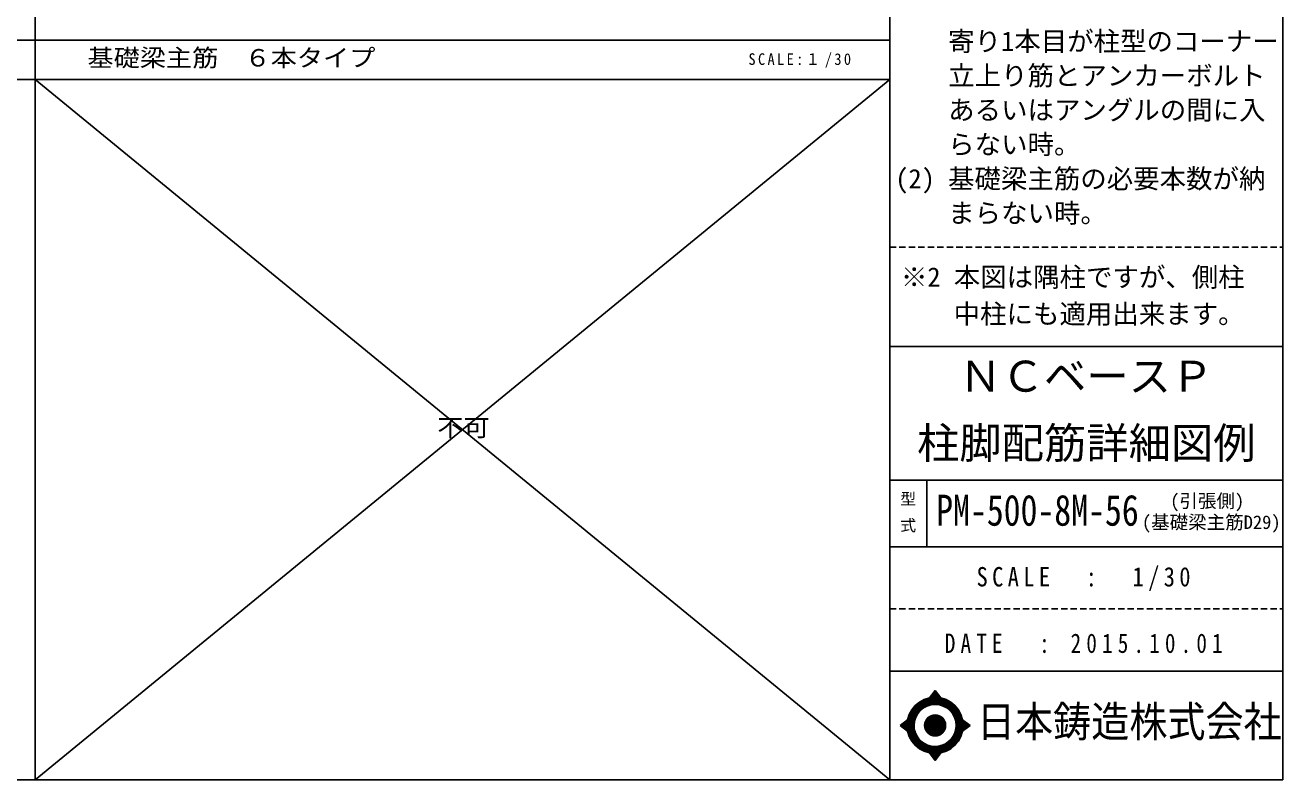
# Model space of a CAD drawing. Units: millimetres on the paper, enlarged 30 times. Extents: x -5973 to 5954, y -4195 to 4201.
# Drawn here: x -1181 to 5954, y -4195 to 87 of the extents above; entities that cross this region are included whole.
import ezdxf
from ezdxf.enums import TextEntityAlignment as Align

# ---------------------------------------------------------------- set-up
doc = ezdxf.new("R2010")
doc.units = ezdxf.units.MM
doc.header["$LTSCALE"] = 30
doc.linetypes.add('DASHED1', pattern=[1.8, 1.2, -0.6])
for name, color, linetype in [('6-0', 7, 'Continuous'), ('6-7_文字', 7, 'Continuous'), ('F-0_枠', 6, 'Continuous'), ('F-1_社マーク', 4, 'Continuous'), ('F-2', 7, 'Continuous'), ('F-7_文字', 7, 'Continuous'), ('F-8', 4, 'DASHED1')]:
    doc.layers.add(name, color=color, linetype=linetype)
doc.styles.add('ＭＳ ゴシック', font='')
doc.styles.get('ＭＳ ゴシック').set_extended_font_data('MS Gothic')

msp = doc.modelspace()

# ---------------------------------------------------------------- linework, layer by layer
at = {"layer": 'F-0_枠', "color": 2}
for p, q in [((-1124.64, 4201.15), (-1124.64, -4195.24)), ((3723.6, 2.95), (-5972.88, 2.95)), ((-5972.88, -222.05), (3723.6, -222.05)), ((3933.6, -2494.29), (3933.6, -2873.49))]:
    msp.add_line(p, q, dxfattribs=at)
at = {"layer": 'F-0_枠'}
for p, q in [((3723.6, 4201.15), (3723.6, -4195.24)), ((5954.1, 4201.15), (5954.1, -4195.24)), ((3723.6, -1735.91), (5954.1, -1735.91)), ((3723.6, -2494.29), (5954.1, -2494.29)), ((3723.6, -2873.49), (5954.1, -2873.49)), ((3723.6, -3577.7), (5954.1, -3577.7)), ((5954.1, -4195.24), (-5972.88, -4195.24))]:
    msp.add_line(p, q, dxfattribs=at)
at = {"layer": 'F-1_社マーク', "color": 7}
for p, q in [((3981.38, -3687.49), (3948.76, -3730.69)), ((3981.42, -3687.57), (3980.96, -3688.04)), ((3981.38, -3687.49), (4013.13, -3730.51)), ((3783.5, -3886.47), (3825.53, -3854.17)), ((3783.5, -3886.47), (3825.44, -3918.33)), ((3867.16, -3921.18), (3868.44, -3925.03)), ((4180.31, -3886.47), (4137.23, -3854.17)), ((4180.31, -3886.47), (4137.34, -3918.21)), ((3981.38, -4085.4), (3950.03, -4042.51)), ((3981.38, -4085.4), (4013.92, -4042.26)), ((3981.21, -4085.19), (3981.4, -4085.36))]:
    msp.add_line(p, q, dxfattribs=at)
at = {"layer": 'F-1_社マーク'}
for p, q in [((3949.4, -3730.55), (3986.09, -3693.87)), ((3949.4, -3730.55), (3986.09, -3693.87)), ((3949.4, -3730.55), (3986.09, -3693.87)), ((3949.4, -3730.55), (3986.09, -3693.87)), ((3952.04, -3730.03), (3986.99, -3695.09)), ((3952.04, -3730.03), (3986.99, -3695.09)), ((3952.04, -3730.03), (3986.99, -3695.09)), ((3952.04, -3730.03), (3986.99, -3695.09)), ((3953.71, -3724.12), (3985.18, -3692.65)), ((3953.71, -3724.12), (3985.18, -3692.65)), ((3953.71, -3724.12), (3985.18, -3692.65)), ((3953.71, -3724.12), (3985.18, -3692.65)), ((3954.63, -3729.57), (3987.89, -3696.31)), ((3954.63, -3729.57), (3987.89, -3696.31)), ((3954.63, -3729.57), (3987.89, -3696.31)), ((3954.63, -3729.57), (3987.89, -3696.31)), ((3957.16, -3729.16), (3988.79, -3697.53)), ((3957.16, -3729.16), (3988.79, -3697.53)), ((3957.16, -3729.16), (3988.79, -3697.53)), ((3957.16, -3729.16), (3988.79, -3697.53)), ((3959.64, -3728.8), (3989.69, -3698.75)), ((3959.64, -3728.8), (3989.69, -3698.75)), ((3959.64, -3728.8), (3989.69, -3698.75)), ((3959.64, -3728.8), (3989.69, -3698.75)), ((3960.26, -3715.45), (3984.28, -3691.43)), ((3960.26, -3715.45), (3984.28, -3691.43)), ((3960.26, -3715.45), (3984.28, -3691.43)), ((3960.26, -3715.45), (3984.28, -3691.43)), ((3962.08, -3728.48), (3990.59, -3699.97)), ((3962.08, -3728.48), (3990.59, -3699.97)), ((3962.08, -3728.48), (3990.59, -3699.97)), ((3962.08, -3728.48), (3990.59, -3699.97)), ((3964.48, -3728.21), (3991.49, -3701.19)), ((3964.48, -3728.21), (3991.49, -3701.19)), ((3964.48, -3728.21), (3991.49, -3701.19)), ((3964.48, -3728.21), (3991.49, -3701.19)), ((3966.81, -3706.78), (3983.38, -3690.21)), ((3966.81, -3706.78), (3983.38, -3690.21)), ((3966.81, -3706.78), (3983.38, -3690.21)), ((3966.81, -3706.78), (3983.38, -3690.21)), ((3966.83, -3727.97), (3992.39, -3702.41)), ((3966.83, -3727.97), (3992.39, -3702.41)), ((3966.83, -3727.97), (3992.39, -3702.41)), ((3966.83, -3727.97), (3992.39, -3702.41)), ((3969.15, -3727.78), (3993.29, -3703.63)), ((3969.15, -3727.78), (3993.29, -3703.63)), ((3969.15, -3727.78), (3993.29, -3703.63)), ((3969.15, -3727.78), (3993.29, -3703.63)), ((3971.43, -3727.62), (3994.19, -3704.85)), ((3971.43, -3727.62), (3994.19, -3704.85)), ((3971.43, -3727.62), (3994.19, -3704.85)), ((3971.43, -3727.62), (3994.19, -3704.85)), ((3973.36, -3698.12), (3982.48, -3688.99)), ((3973.36, -3698.12), (3982.48, -3688.99)), ((3973.36, -3698.12), (3982.48, -3688.99)), ((3973.36, -3698.12), (3982.48, -3688.99)), ((3973.68, -3727.49), (3995.09, -3706.08)), ((3973.68, -3727.49), (3995.09, -3706.08)), ((3973.68, -3727.49), (3995.09, -3706.08)), ((3973.68, -3727.49), (3995.09, -3706.08)), ((3975.89, -3727.4), (3996, -3707.3)), ((3975.89, -3727.4), (3996, -3707.3)), ((3975.89, -3727.4), (3996, -3707.3)), ((3975.89, -3727.4), (3996, -3707.3)), ((3978.07, -3727.34), (3996.9, -3708.52)), ((3978.07, -3727.34), (3996.9, -3708.52)), ((3978.07, -3727.34), (3996.9, -3708.52)), ((3978.07, -3727.34), (3996.9, -3708.52)), ((3979.9, -3689.45), (3981.58, -3687.77)), ((3979.9, -3689.45), (3981.58, -3687.77)), ((3979.9, -3689.45), (3981.58, -3687.77)), ((3979.9, -3689.45), (3981.58, -3687.77)), ((3980.22, -3727.31), (3997.8, -3709.74)), ((3980.22, -3727.31), (3997.8, -3709.74)), ((3980.22, -3727.31), (3997.8, -3709.74)), ((3980.22, -3727.31), (3997.8, -3709.74)), ((3982.34, -3727.31), (3998.7, -3710.96)), ((3982.34, -3727.31), (3998.7, -3710.96)), ((3982.34, -3727.31), (3998.7, -3710.96)), ((3982.34, -3727.31), (3998.7, -3710.96)), ((3984.44, -3727.34), (3999.6, -3712.18)), ((3984.44, -3727.34), (3999.6, -3712.18)), ((3984.44, -3727.34), (3999.6, -3712.18)), ((3984.44, -3727.34), (3999.6, -3712.18)), ((3986.51, -3727.39), (4000.5, -3713.4)), ((3986.51, -3727.39), (4000.5, -3713.4)), ((3986.51, -3727.39), (4000.5, -3713.4)), ((3986.51, -3727.39), (4000.5, -3713.4)), ((3988.55, -3727.47), (4001.4, -3714.62)), ((3988.55, -3727.47), (4001.4, -3714.62)), ((3988.55, -3727.47), (4001.4, -3714.62)), ((3988.55, -3727.47), (4001.4, -3714.62)), ((3990.57, -3727.57), (4002.3, -3715.84)), ((3990.57, -3727.57), (4002.3, -3715.84)), ((3990.57, -3727.57), (4002.3, -3715.84)), ((3990.57, -3727.57), (4002.3, -3715.84)), ((3992.56, -3727.7), (4003.2, -3717.06)), ((3992.56, -3727.7), (4003.2, -3717.06)), ((3992.56, -3727.7), (4003.2, -3717.06)), ((3992.56, -3727.7), (4003.2, -3717.06)), ((3994.53, -3727.85), (4004.1, -3718.28)), ((3994.53, -3727.85), (4004.1, -3718.28)), ((3994.53, -3727.85), (4004.1, -3718.28)), ((3994.53, -3727.85), (4004.1, -3718.28)), ((3996.48, -3728.03), (4005, -3719.5)), ((3996.48, -3728.03), (4005, -3719.5)), ((3996.48, -3728.03), (4005, -3719.5)), ((3996.48, -3728.03), (4005, -3719.5)), ((3998.4, -3728.22), (4005.9, -3720.72)), ((3998.4, -3728.22), (4005.9, -3720.72)), ((3998.4, -3728.22), (4005.9, -3720.72)), ((3998.4, -3728.22), (4005.9, -3720.72)), ((4000.31, -3728.44), (4006.81, -3721.94)), ((4000.31, -3728.44), (4006.81, -3721.94)), ((4000.31, -3728.44), (4006.81, -3721.94)), ((4000.31, -3728.44), (4006.81, -3721.94)), ((4002.19, -3728.67), (4007.71, -3723.16)), ((4002.19, -3728.67), (4007.71, -3723.16)), ((4002.19, -3728.67), (4007.71, -3723.16)), ((4002.19, -3728.67), (4007.71, -3723.16)), ((4004.06, -3728.93), (4008.61, -3724.38)), ((4004.06, -3728.93), (4008.61, -3724.38)), ((4004.06, -3728.93), (4008.61, -3724.38)), ((4004.06, -3728.93), (4008.61, -3724.38)), ((4005.9, -3729.21), (4009.51, -3725.6)), ((4005.9, -3729.21), (4009.51, -3725.6)), ((4005.9, -3729.21), (4009.51, -3725.6)), ((4005.9, -3729.21), (4009.51, -3725.6)), ((4007.73, -3729.5), (4010.41, -3726.82)), ((4007.73, -3729.5), (4010.41, -3726.82)), ((4007.73, -3729.5), (4010.41, -3726.82)), ((4007.73, -3729.5), (4010.41, -3726.82)), ((4009.54, -3729.82), (4011.31, -3728.04)), ((4009.54, -3729.82), (4011.31, -3728.04)), ((4009.54, -3729.82), (4011.31, -3728.04)), ((4009.54, -3729.82), (4011.31, -3728.04)), ((4011.32, -3730.15), (4012.21, -3729.26)), ((4011.32, -3730.15), (4012.21, -3729.26)), ((4011.32, -3730.15), (4012.21, -3729.26)), ((4011.32, -3730.15), (4012.21, -3729.26)), ((4013.1, -3730.5), (4013.11, -3730.48)), ((4013.1, -3730.5), (4013.11, -3730.48)), ((4013.1, -3730.5), (4013.11, -3730.48)), ((4013.1, -3730.5), (4013.11, -3730.48)), ((3784.35, -3887.12), (3790, -3881.47)), ((3784.35, -3887.12), (3790, -3881.47)), ((3784.35, -3887.12), (3790, -3881.47)), ((3785.56, -3888.03), (3799.16, -3874.43)), ((3785.56, -3888.03), (3799.16, -3874.43)), ((3785.56, -3888.03), (3799.16, -3874.43)), ((3786.76, -3888.95), (3808.31, -3867.4)), ((3786.76, -3888.95), (3808.31, -3867.4)), ((3786.76, -3888.95), (3808.31, -3867.4)), ((3787.97, -3889.87), (3817.47, -3860.37)), ((3787.97, -3889.87), (3817.47, -3860.37)), ((3787.97, -3889.87), (3817.47, -3860.37)), ((3789.18, -3890.78), (3825.46, -3854.49)), ((3789.18, -3890.78), (3825.46, -3854.49)), ((3789.18, -3890.78), (3825.46, -3854.49)), ((3790.38, -3891.7), (3824.95, -3857.13)), ((3790.38, -3891.7), (3824.95, -3857.13)), ((3790.38, -3891.7), (3824.95, -3857.13)), ((3791.59, -3892.61), (3824.48, -3859.72)), ((3791.59, -3892.61), (3824.48, -3859.72)), ((3791.59, -3892.61), (3824.48, -3859.72)), ((3792.79, -3893.53), (3824.07, -3862.25)), ((3792.79, -3893.53), (3824.07, -3862.25)), ((3792.79, -3893.53), (3824.07, -3862.25)), ((3794, -3894.44), (3823.71, -3864.73)), ((3794, -3894.44), (3823.71, -3864.73)), ((3794, -3894.44), (3823.71, -3864.73)), ((3795.2, -3895.36), (3823.39, -3867.17)), ((3795.2, -3895.36), (3823.39, -3867.17)), ((3795.2, -3895.36), (3823.39, -3867.17)), ((3796.41, -3896.28), (3823.12, -3869.57)), ((3796.41, -3896.28), (3823.12, -3869.57)), ((3796.41, -3896.28), (3823.12, -3869.57)), ((3797.61, -3897.19), (3822.89, -3871.92)), ((3797.61, -3897.19), (3822.89, -3871.92)), ((3797.61, -3897.19), (3822.89, -3871.92)), ((3798.82, -3898.11), (3822.69, -3874.24)), ((3798.82, -3898.11), (3822.69, -3874.24)), ((3798.82, -3898.11), (3822.69, -3874.24)), ((3800.02, -3899.02), (3822.53, -3876.52)), ((3800.02, -3899.02), (3822.53, -3876.52)), ((3800.02, -3899.02), (3822.53, -3876.52)), ((3801.23, -3899.94), (3822.41, -3878.76)), ((3801.23, -3899.94), (3822.41, -3878.76)), ((3801.23, -3899.94), (3822.41, -3878.76)), ((3802.44, -3900.86), (3822.31, -3880.98)), ((3802.44, -3900.86), (3822.31, -3880.98)), ((3802.44, -3900.86), (3822.31, -3880.98)), ((3803.64, -3901.77), (3822.25, -3883.16)), ((3803.64, -3901.77), (3822.25, -3883.16)), ((3803.64, -3901.77), (3822.25, -3883.16)), ((3804.85, -3902.69), (3822.22, -3885.31)), ((3804.85, -3902.69), (3822.22, -3885.31)), ((3804.85, -3902.69), (3822.22, -3885.31)), ((3806.05, -3903.6), (3822.22, -3887.43)), ((3806.05, -3903.6), (3822.22, -3887.43)), ((3806.05, -3903.6), (3822.22, -3887.43)), ((3807.26, -3904.52), (3822.25, -3889.53)), ((3807.26, -3904.52), (3822.25, -3889.53)), ((3807.26, -3904.52), (3822.25, -3889.53)), ((3808.46, -3905.43), (3822.3, -3891.6)), ((3808.46, -3905.43), (3822.3, -3891.6)), ((3808.46, -3905.43), (3822.3, -3891.6)), ((3809.67, -3906.35), (3822.38, -3893.64)), ((3809.67, -3906.35), (3822.38, -3893.64)), ((3809.67, -3906.35), (3822.38, -3893.64)), ((3810.87, -3907.27), (3822.48, -3895.66)), ((3810.87, -3907.27), (3822.48, -3895.66)), ((3810.87, -3907.27), (3822.48, -3895.66)), ((3812.08, -3908.18), (3822.61, -3897.65)), ((3812.08, -3908.18), (3822.61, -3897.65)), ((3812.08, -3908.18), (3822.61, -3897.65)), ((3813.29, -3909.1), (3822.76, -3899.62)), ((3813.29, -3909.1), (3822.76, -3899.62)), ((3813.29, -3909.1), (3822.76, -3899.62)), ((3814.49, -3910.01), (3822.94, -3901.57)), ((3814.49, -3910.01), (3822.94, -3901.57)), ((3814.49, -3910.01), (3822.94, -3901.57)), ((3815.7, -3910.93), (3823.13, -3903.49)), ((3815.7, -3910.93), (3823.13, -3903.49)), ((3815.7, -3910.93), (3823.13, -3903.49)), ((3816.9, -3911.85), (3823.35, -3905.4)), ((3816.9, -3911.85), (3823.35, -3905.4)), ((3816.9, -3911.85), (3823.35, -3905.4)), ((3818.11, -3912.76), (3823.59, -3907.28)), ((3818.11, -3912.76), (3823.59, -3907.28)), ((3818.11, -3912.76), (3823.59, -3907.28)), ((3819.31, -3913.68), (3823.84, -3909.15)), ((3819.31, -3913.68), (3823.84, -3909.15)), ((3819.31, -3913.68), (3823.84, -3909.15)), ((3820.52, -3914.59), (3824.12, -3910.99)), ((3820.52, -3914.59), (3824.12, -3910.99)), ((3820.52, -3914.59), (3824.12, -3910.99)), ((3821.72, -3915.51), (3824.42, -3912.82)), ((3821.72, -3915.51), (3824.42, -3912.82)), ((3821.72, -3915.51), (3824.42, -3912.82)), ((3822.93, -3916.42), (3824.73, -3914.62)), ((3822.93, -3916.42), (3824.73, -3914.62)), ((3822.93, -3916.42), (3824.73, -3914.62)), ((3824.13, -3917.34), (3825.06, -3916.41)), ((3824.13, -3917.34), (3825.06, -3916.41)), ((3824.13, -3917.34), (3825.06, -3916.41)), ((3825.34, -3918.26), (3825.41, -3918.18)), ((3825.34, -3918.26), (3825.41, -3918.18)), ((3825.34, -3918.26), (3825.41, -3918.18)), ((4137.29, -3854.5), (4137.45, -3854.34)), ((4137.37, -3918.06), (4173.82, -3881.61)), ((4137.65, -3856.27), (4138.66, -3855.25)), ((4137.88, -3915.43), (4172.61, -3880.7)), ((4137.98, -3858.05), (4139.88, -3856.16)), ((4138.3, -3859.86), (4141.09, -3857.07)), ((4138.33, -3912.85), (4171.4, -3879.79)), ((4138.6, -3861.68), (4142.3, -3857.98)), ((4138.74, -3910.33), (4170.19, -3878.88)), ((4138.87, -3863.52), (4143.51, -3858.88)), ((4139.09, -3907.85), (4168.97, -3877.97)), ((4139.13, -3865.38), (4144.73, -3859.79)), ((4139.37, -3867.27), (4145.94, -3860.7)), ((4139.4, -3905.42), (4167.76, -3877.06)), ((4139.59, -3869.17), (4147.15, -3861.61)), ((4139.67, -3903.03), (4166.55, -3876.15)), ((4139.79, -3871.09), (4148.36, -3862.52)), ((4139.9, -3900.68), (4165.34, -3875.24)), ((4139.97, -3873.03), (4149.58, -3863.43)), ((4140.09, -3898.37), (4164.13, -3874.33)), ((4140.12, -3875), (4150.79, -3864.34)), ((4140.25, -3876.99), (4152, -3865.25)), ((4140.25, -3896.09), (4162.91, -3873.43)), ((4140.36, -3879.01), (4153.21, -3866.16)), ((4140.37, -3893.85), (4161.7, -3872.52)), ((4140.44, -3881.04), (4154.43, -3867.06)), ((4140.45, -3891.64), (4160.49, -3871.61)), ((4140.5, -3883.11), (4155.64, -3867.97)), ((4140.51, -3889.47), (4159.28, -3870.7)), ((4140.53, -3885.2), (4156.85, -3868.88)), ((4140.53, -3887.32), (4158.06, -3869.79)), ((4145, -3912.55), (4175.04, -3882.51)), ((4153.12, -3906.55), (4176.25, -3883.42)), ((4161.24, -3900.56), (4177.46, -3884.33)), ((4169.36, -3894.56), (4178.67, -3885.24)), ((4177.48, -3888.56), (4179.89, -3886.15)), ((3950.61, -4043.3), (3951.18, -4042.73)), ((3950.61, -4043.3), (3951.18, -4042.73)), ((3951.5, -4044.53), (3952.96, -4043.07)), ((3951.5, -4044.53), (3952.96, -4043.07)), ((3952.4, -4045.75), (3954.77, -4043.39)), ((3952.4, -4045.75), (3954.77, -4043.39)), ((3953.3, -4046.98), (3956.59, -4043.68)), ((3953.3, -4046.98), (3956.59, -4043.68)), ((3954.19, -4048.21), (3958.43, -4043.96)), ((3954.19, -4048.21), (3958.43, -4043.96)), ((3955.09, -4049.43), (3960.3, -4044.22)), ((3955.09, -4049.43), (3960.3, -4044.22)), ((3955.98, -4050.66), (3962.18, -4044.46)), ((3955.98, -4050.66), (3962.18, -4044.46)), ((3956.88, -4051.88), (3964.08, -4044.68)), ((3956.88, -4051.88), (3964.08, -4044.68)), ((3957.77, -4053.11), (3966, -4044.88)), ((3957.77, -4053.11), (3966, -4044.88)), ((3958.67, -4054.33), (3967.95, -4045.06)), ((3958.67, -4054.33), (3967.95, -4045.06)), ((3959.57, -4055.56), (3969.91, -4045.21)), ((3959.57, -4055.56), (3969.91, -4045.21)), ((3960.46, -4056.78), (3971.9, -4045.34)), ((3960.46, -4056.78), (3971.9, -4045.34)), ((3961.36, -4058.01), (3973.92, -4045.45)), ((3961.36, -4058.01), (3973.92, -4045.45)), ((3962.25, -4059.24), (3975.96, -4045.53)), ((3962.25, -4059.24), (3975.96, -4045.53)), ((3963.15, -4060.46), (3978.02, -4045.59)), ((3963.15, -4060.46), (3978.02, -4045.59)), ((3964.04, -4061.69), (3980.11, -4045.62)), ((3964.04, -4061.69), (3980.11, -4045.62)), ((3964.94, -4062.91), (3982.23, -4045.62)), ((3964.94, -4062.91), (3982.23, -4045.62)), ((3965.84, -4064.14), (3984.38, -4045.6)), ((3965.84, -4064.14), (3984.38, -4045.6)), ((3966.73, -4065.36), (3986.55, -4045.54)), ((3966.73, -4065.36), (3986.55, -4045.54)), ((3967.63, -4066.59), (3988.76, -4045.45)), ((3967.63, -4066.59), (3988.76, -4045.45)), ((3968.52, -4067.81), (3991, -4045.33)), ((3968.52, -4067.81), (3991, -4045.33)), ((3969.42, -4069.04), (3993.28, -4045.18)), ((3969.42, -4069.04), (3993.28, -4045.18)), ((3970.31, -4070.27), (3995.59, -4044.99)), ((3970.31, -4070.27), (3995.59, -4044.99)), ((3971.21, -4071.49), (3997.94, -4044.76)), ((3971.21, -4071.49), (3997.94, -4044.76)), ((3972.11, -4072.72), (4000.33, -4044.49)), ((3972.11, -4072.72), (4000.33, -4044.49)), ((3973, -4073.94), (4002.76, -4044.18)), ((3973, -4073.94), (4002.76, -4044.18)), ((3973.9, -4075.17), (4005.24, -4043.83)), ((3973.9, -4075.17), (4005.24, -4043.83)), ((3974.79, -4076.39), (4007.76, -4043.42)), ((3974.79, -4076.39), (4007.76, -4043.42)), ((3975.69, -4077.62), (4010.34, -4042.97)), ((3975.69, -4077.62), (4010.34, -4042.97)), ((3976.59, -4078.85), (4012.97, -4042.46)), ((3976.59, -4078.85), (4012.97, -4042.46)), ((3977.48, -4080.07), (4009.71, -4047.84)), ((3977.48, -4080.07), (4009.71, -4047.84)), ((3978.38, -4081.3), (4003.2, -4056.48)), ((3978.38, -4081.3), (4003.2, -4056.48)), ((3979.27, -4082.52), (3996.69, -4065.11)), ((3979.27, -4082.52), (3996.69, -4065.11)), ((3980.17, -4083.75), (3990.17, -4073.74)), ((3980.17, -4083.75), (3990.17, -4073.74)), ((3981.06, -4084.97), (3983.66, -4082.37)), ((3981.06, -4084.97), (3983.66, -4082.37))]:
    msp.add_line(p, q, dxfattribs=at)
at = {"layer": 'F-1_社マーク', "color": 7}
for radius in [159.16, 59.68]:
    msp.add_circle((3981.38, -3886.47), radius, dxfattribs=at)
at = {"layer": 'F-1_社マーク'}
for radius in [159, 157.41, 155.82, 154.23, 152.64, 151.05, 149.46, 147.87, 146.28, 144.69, 143.1, 141.51, 139.92, 138.33, 136.74, 135.15, 133.56, 131.97, 130.38, 128.79, 127.2, 125.61, 124.02, 122.43, 120.84, 58.83, 57.24, 55.65, 54.06, 52.47, 50.88, 49.29, 47.7, 46.11, 44.52, 42.93, 41.34, 39.75, 38.16, 36.57, 34.98, 33.39, 31.8, 30.21, 28.62, 27.03, 25.44, 23.85, 22.26, 20.67, 19.08, 17.49, 15.9, 14.31, 12.72, 11.13, 9.54, 7.95, 6.36, 4.77, 3.18, 1.59]:
    msp.add_circle((3981.38, -3886.47), radius, dxfattribs=at)
at = {"layer": 'F-1_社マーク', "color": 7}
for start, end in [(0.10999, 179.86299), (179.987, 196.95499), (198.89899, 0.00099)]:
    msp.add_arc((3981.38, -3886.47), 119.36, start, end, dxfattribs=at)
at = {"layer": 'F-2'}
for p, q in [((-1124.64, -4195.24), (3723.6, -222.05)), ((-1124.64, -222.05), (3723.6, -4195.24))]:
    msp.add_line(p, q, dxfattribs=at)
at = {"layer": 'F-8'}
for p, q in [((3723.6, -1171.78), (5954.1, -1171.78)), ((3723.6, -3225.59), (5954.1, -3225.59))]:
    msp.add_line(p, q, dxfattribs=at)

# ---------------------------------------------------------------- texts
at = {"layer": '6-0', "style": 'ＭＳ ゴシック', "width": 0.9}
msp.add_text('日本鋳造株式会社', height=176, dxfattribs=at).set_placement((4218.91, -4005.17), align=Align.BOTTOM_LEFT)
at = {"layer": '6-7_文字', "color": 2, "style": 'ＭＳ ゴシック', "width": 1.1}
for s, p in [('\u3000\u3000基礎梁主筋\u3000６本タイプ', (-1124.64, -177.05)), ('不可', (1156.98, -2276.14))]:
    msp.add_text(s, height=98.97, dxfattribs=at).set_placement(p, align=Align.BOTTOM_LEFT)
at = {"layer": '6-7_文字', "color": 2, "insert": (2922.26, -154.55), "char_height": 65.98, "attachment_point": 7, "style": 'ＭＳ ゴシック'}
msp.add_mtext('\\T1.34;\\W0.9;SCALE:１/30', dxfattribs=at)
at = {"layer": 'F-7_文字', "style": 'ＭＳ ゴシック'}
for s, height, p in [('\u3000\u3000寄り1本目が柱型のコーナー', 110, (3755.37, -92.06)), ('\u3000\u3000立上り筋とアンカーボルト', 110, (3755.37, -287.06)), ('\u3000\u3000あるいはアングルの間に入', 110, (3755.37, -482.06)), ('\u3000\u3000らない時。', 110, (3755.37, -677.06)), ('(2) 基礎梁主筋の必要本数が納', 110, (3755.37, -872.06)), ('\u3000\u3000まらない時。', 110, (3755.37, -1067.06)), ('※2 本図は隅柱ですが、側柱', 110, (3787.48, -1430.26)), ('\u3000 中柱にも適用出来ます。', 110, (3861.52, -1639.61)), ('ＮＣベースＰ', 176, (4118.85, -2045.51)), ('柱脚配筋詳細図例', 176, (3878.85, -2424.7)), ('型', 65.98, (3783.6, -2653.89)), ('(引張側)', 76.98, (5315.1, -2673.95)), ('式', 65.98, (3783.6, -2803.89)), ('(基礎梁主筋D29)', 76.98, (5154.51, -2794.9))]:
    msp.add_text(s, height=height, dxfattribs=at).set_placement(p, align=Align.BOTTOM_LEFT)
at = {"layer": 'F-7_文字', "style": 'ＭＳ ゴシック', "width": 0.8}
msp.add_text('PM-500-8M-56', height=176, dxfattribs=at).set_placement((3987.13, -2805.87), align=Align.BOTTOM_LEFT)
at = {"layer": 'F-7_文字', "color": 2, "char_height": 110, "attachment_point": 7, "style": 'ＭＳ ゴシック'}
for s, insert in [('\\T1.39;\\W0.85;SCALE\u3000:\u30001/30', (4216.35, -3124.54)), ('\\T1.49;\\W0.8;DATE\\~\\~:\\~2015.10.01', (4036.35, -3476.65))]:
    msp.add_mtext(s, dxfattribs=dict(at, insert=insert))

doc.saveas('drawing.dxf')
